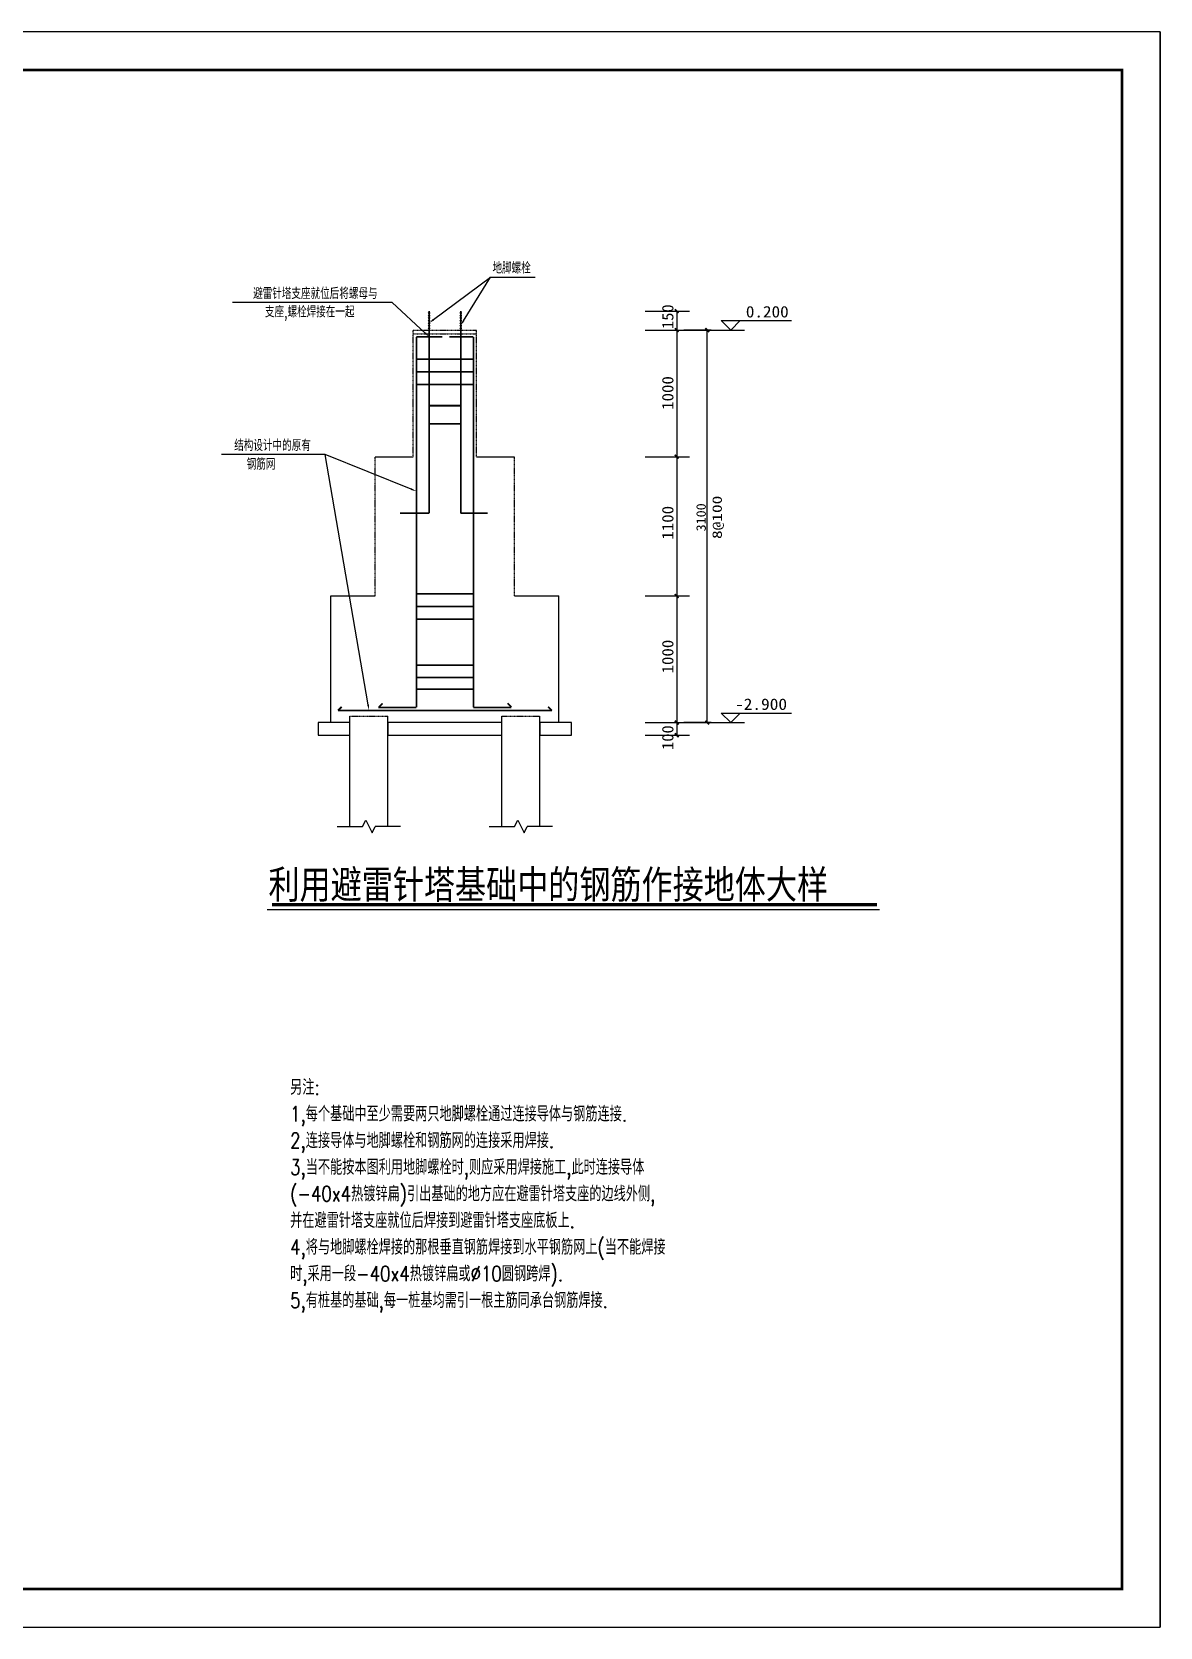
# Model space of a CAD drawing. Header units: millimetres. Extents: x 305 to 121268, y 139 to 42139.
# Drawn here: x 91568 to 121268, y 139 to 42139 of the extents above; entities that cross this region are included whole.
import ezdxf
from ezdxf.enums import TextEntityAlignment as Align

# ---------------------------------------------------------------- set-up
doc = ezdxf.new("R2010")
doc.units = ezdxf.units.MM
doc.header["$MEASUREMENT"] = 0
doc.linetypes.add('2', pattern=[4.999999888241291, 2.999999932944775, -1.999999955296516])
doc.linetypes.add('4', pattern=[4.9999998793005735, 2.999999902149028, -1.999999977151546])
for name, color, linetype in [('2', 1, '2'), ('5', 2, '4'), ('52', 2, 'Continuous'), ('BIAOZHU', 1, 'Continuous'), ('FF-', 1, 'Continuous'), ('FZDIM', 3, 'Continuous'), ('TAB', 7, 'Continuous'), ('尺寸线及数字', 7, 'Continuous'), ('钢筋', 1, 'Continuous')]:
    doc.layers.add(name, color=color, linetype=linetype)
doc.styles.add('IDQSTYLE', font='simplex.shx', dxfattribs={"width": 0.7, "bigfont": 'hzfs1.shx'})
doc.styles.add('STYLE4', font='NSimSun.ttf', dxfattribs={"width": 0.8})

msp = doc.modelspace()

# ---------------------------------------------------------------- linework, layer by layer
at = {"layer": '2'}
for p, q in [((101986.5805695298, 34741.10823886144), (102053.243167186, 34741.10823886144)), ((101986.5805695298, 34674.44106356848), (102053.243167186, 34674.44106356848)), ((101986.5805695298, 34607.77541415441), (102053.243167186, 34607.77541415441)), ((101986.5805695298, 34541.10823886144), (102053.243167186, 34541.10823886144)), ((101986.5805695298, 34474.44106356848), (102053.243167186, 34474.44106356848)), ((102819.9118683579, 34741.10823886144), (102886.5805695298, 34741.10823886144)), ((102819.9118683579, 34674.44106356848), (102886.5805695298, 34674.44106356848)), ((102819.9118683579, 34607.77541415441), (102886.5805695298, 34607.77541415441)), ((102819.9118683579, 34541.10823886144), (102886.5805695298, 34541.10823886144)), ((102819.9118683579, 34474.44106356848), (102886.5805695298, 34474.44106356848)), ((101607.1188996079, 30954.16213290441), (101607.1188996079, 34287.49495761144)), ((101607.1188996079, 34287.49495761144), (103273.7387726548, 34287.49495761144)), ((101607.1188996079, 34187.49495761144), (103273.7387726548, 34187.49495761144)), ((101986.5805695298, 34407.77541415441), (102053.243167186, 34407.77541415441)), ((101986.5805695298, 34341.10823886144), (102053.243167186, 34341.10823886144)), ((102819.9118683579, 34407.77541415441), (102886.5805695298, 34407.77541415441)), ((102819.9118683579, 34341.10823886144), (102886.5805695298, 34341.10823886144)), ((103273.7387726548, 30954.16213290441), (103273.7387726548, 34287.49495761144)), ((100607.1188996079, 27287.4842764591), (100607.1188996079, 30954.16213290441)), ((104273.7876007798, 27287.4842764591), (104273.7876007798, 30954.16213290441))]:
    msp.add_line(p, q, dxfattribs=at)
at = {"layer": '5'}
for p, q in [((99940.46240546729, 24120.81481234777), (100940.450198436, 24120.81481234777)), ((103940.4074738267, 24120.81481234777), (104940.4074738267, 24120.81481234777))]:
    msp.add_line(p, q, dxfattribs=at)
at = {"layer": '52'}
for p, q in [((100607.1188996079, 30954.16213290441), (101607.1188996079, 30954.16213290441)), ((103273.7387726548, 30954.16213290441), (104273.7876007798, 30954.16213290441)), ((99440.44409492041, 23954.14839999426), (99440.44409492041, 27287.4842764591)), ((99440.44409492041, 27287.4842764591), (100607.1188996079, 27287.4842764591)), ((104273.7876007798, 27287.4842764591), (105440.4074738267, 27287.4842764591)), ((105440.4074738267, 23954.14839999426), (105440.4074738267, 27287.4842764591)), ((99940.46240546729, 21214.14290683019), (99940.46240546729, 24120.81481234777)), ((99940.46240546729, 21214.14290683019), (99940.46240546729, 24120.81481234777)), ((100940.450198436, 21214.14290683019), (100940.450198436, 24120.81481234777)), ((100940.450198436, 21214.14290683019), (100940.450198436, 24120.81481234777)), ((103940.4074738267, 21214.14290683019), (103940.4074738267, 24120.81481234777)), ((103940.4074738267, 21214.14290683019), (103940.4074738267, 24120.81481234777)), ((104940.4074738267, 21214.14290683019), (104940.4074738267, 24120.81481234777)), ((104940.4074738267, 21214.14290683019), (104940.4074738267, 24120.81481234777)), ((99607.11279609229, 21214.14290683019), (100273.7814972642, 21214.14290683019)), ((99607.11279609229, 21214.14290683019), (100273.7814972642, 21214.14290683019)), ((100273.7814972642, 21214.14290683019), (100357.1127960923, 21380.81008212316)), ((100273.7814972642, 21214.14290683019), (100357.1127960923, 21380.81008212316)), ((100357.1127960923, 21380.81008212316), (100523.7814972642, 21047.47802035559)), ((100357.1127960923, 21380.81008212316), (100523.7814972642, 21047.47802035559)), ((100523.7814972642, 21047.47802035559), (100607.1127960923, 21214.14290683019)), ((100523.7814972642, 21047.47802035559), (100607.1127960923, 21214.14290683019)), ((101273.7814972642, 21214.14290683019), (100607.1127960923, 21214.14290683019)), ((101273.7814972642, 21214.14290683019), (100607.1127960923, 21214.14290683019)), ((103607.0761749985, 21214.14290683019), (104273.7387726548, 21214.14290683019)), ((103607.0761749985, 21214.14290683019), (104273.7387726548, 21214.14290683019)), ((104273.7387726548, 21214.14290683019), (104357.0761749985, 21380.81008212316)), ((104273.7387726548, 21214.14290683019), (104357.0761749985, 21380.81008212316)), ((104357.0761749985, 21380.81008212316), (104523.7387726548, 21047.47802035559)), ((104357.0761749985, 21380.81008212316), (104523.7387726548, 21047.47802035559)), ((104523.7387726548, 21047.47802035559), (104607.0761749985, 21214.14290683019)), ((104523.7387726548, 21047.47802035559), (104607.0761749985, 21214.14290683019)), ((105273.7387726548, 21214.14290683019), (104607.0761749985, 21214.14290683019)), ((105273.7387726548, 21214.14290683019), (104607.0761749985, 21214.14290683019))]:
    msp.add_line(p, q, dxfattribs=at)
for points in [[(99107.11279609264, 23620.81481234782), (99940.46240546764, 23620.81481234782), (99940.46240546764, 23954.1483999943), (99107.11279609264, 23954.1483999943), (99107.11279609264, 23620.81481234782)], [(100940.4501984364, 23620.81481234782), (103940.407473827, 23620.81481234782), (103940.407473827, 23954.1483999943), (100940.4501984364, 23954.1483999943), (100940.4501984364, 23620.81481234782)], [(104940.407473827, 23620.81481234782), (105773.7387726551, 23620.81481234782), (105773.7387726551, 23954.1483999943), (104940.407473827, 23954.1483999943), (104940.407473827, 23620.81481234782)]]:
    msp.add_lwpolyline(points, dxfattribs=at)
at = {"layer": 'BIAOZHU', "linetype": 'Continuous'}
msp.add_line((97761.98394251158, 19033.46753834805), (113876.7946581685, 19033.46753834805), dxfattribs=at)
at = {"layer": 'BIAOZHU', "linetype": 'Continuous', "const_width": 90}
msp.add_lwpolyline([(97885.83820948601, 19157.23824224565), (113817.5235777184, 19157.23824224565)], dxfattribs=at)
at = {"layer": 'FZDIM', "color": 3, "linetype": 'Continuous'}
for p, q in [((102143.8447439397, 34564.36482225535), (103638.7668316164, 35684.07340043888)), ((102931.8685618628, 34535.51940498741), (103638.7668316164, 35684.07340043888)), ((103638.7668316164, 35684.07340043888), (104018.7668316164, 35684.07340043888)), ((103638.7668316164, 35684.07340043888), (104018.7668316164, 35684.07340043888)), ((104018.7668316164, 35684.07340043888), (104036.7668316164, 35684.07340043888)), ((104018.7668316164, 35684.07340043888), (104814.4837962225, 35684.07340043888)), ((104018.7668316164, 35684.07340043888), (104036.7668316164, 35684.07340043888)), ((100667.6488054309, 35011.46988783596), (96850.81259176775, 35011.46988783596)), ((100667.6488054309, 35011.46988783596), (100649.6488054309, 35011.46988783596)), ((101047.6488054309, 35011.46988783596), (100667.6488054309, 35011.46988783596)), ((101921.6411771917, 34208.94124655952), (101047.6488054309, 35011.46988783596)), ((98909.89914325089, 31011.30982738844), (96558.17115405144, 31011.30982738844)), ((98909.89914325089, 31011.30982738844), (98891.89914325089, 31011.30982738844)), ((98909.89914325089, 31011.30982738844), (98891.89914325089, 31011.30982738844)), ((99289.89914325089, 31011.30982738844), (98909.89914325089, 31011.30982738844)), ((99289.89914325089, 31011.30982738844), (98909.89914325089, 31011.30982738844)), ((101551.3084043755, 30100.65028964778), (99289.89914325089, 31011.30982738844)), ((100420.0357206128, 24418.65827105016), (99289.89914325089, 31011.30982738844))]:
    msp.add_line(p, q, dxfattribs=at)
for points in [[(102158.8320370541, 34544.35529839543), (102128.8574508252, 34584.37434611527), (102023.7876007801, 34474.44106356848)], [(102953.1592270016, 34522.41568116759), (102910.5778967239, 34548.62312880723), (102853.2462189439, 34407.77541415441)], [(101938.5499601316, 34227.35572617451), (101904.7323942518, 34190.52676694452), (102032.1280548817, 34107.48854892008)], [(101560.647035529, 30123.84058865792), (101541.9697732221, 30077.45999063764), (101690.4501984364, 30044.61850272707)], [(100444.6762970632, 24422.88224929258), (100395.3951441624, 24414.43429280773), (100445.3795900673, 24270.81481234782)]]:
    msp.add_solid(points, dxfattribs=at)
at = {"layer": 'TAB'}
for p, q in [((121267.6480661592, 42138.79742520214), (61867.64806615923, 42138.79742520214)), ((121267.6480661592, 138.7974252021461), (121267.6480661592, 42138.79742520214)), ((121267.6480661592, 42138.79742520214), (121267.6480661592, 138.7974252021461)), ((61867.64806615923, 138.7974252021461), (121267.6480661592, 138.7974252021461))]:
    msp.add_line(p, q, dxfattribs=at)
msp.add_lwpolyline([(64367.64806615923, 1138.797425202146, 70, 70, 0), (120267.6480661592, 1138.797425202146, 70, 70, 0), (120267.6480661592, 41138.79742520214, 70, 70, 0), (64367.64806615923, 41138.79742520214, 70, 70, 0)], format="xyseb", close=True, dxfattribs=at)
msp.add_point((120267.6480661592, 41138.79742520214), dxfattribs=at)
at = {"layer": '尺寸线及数字'}
for p, q in [((107713.0807625854, 34787.49495761144), (108876.3986336791, 34787.49495761144)), ((108543.0795418823, 34787.49495761144), (108543.0795418823, 23954.14839999426)), ((107713.0807625854, 34287.49495761144), (108876.3986336791, 34287.49495761144)), ((109447.4801766479, 34287.49495761144), (108732.5082528198, 34287.49495761144)), ((108743.0795418823, 34287.49495761144), (110323.0783211791, 34287.49495761144)), ((109347.4801766479, 23954.14839999426), (109347.4801766479, 34287.49495761144)), ((107713.0807625854, 30954.16213290441), (108876.3986336791, 30954.16213290441)), ((107713.0807625854, 27287.4842764591), (108876.3986336791, 27287.4842764591)), ((107713.0807625854, 23954.14839999426), (109463.0685555541, 23954.14839999426)), ((108543.0795418823, 23954.14839999426), (108543.0795418823, 23620.81481234777)), ((109447.4801766479, 23954.14839999426), (108732.5082528198, 23954.14839999426)), ((108743.0795418823, 23954.14839999426), (110323.0783211791, 23954.14839999426)), ((107713.0807625854, 23620.81481234777), (108876.3986336791, 23620.81481234777))]:
    msp.add_line(p, q, dxfattribs=at)
at = {"layer": '尺寸线及数字', "const_width": 44.9999988079071}
for points in [[(108493.0795418826, 34837.49495761149), (108593.0795418826, 34737.48885409586)], [(108493.0795418826, 34837.49495761149), (108593.0795418826, 34737.48885409586)], [(108493.0795418826, 34337.49495761149), (108593.0795418826, 34237.48885409586)], [(108493.0795418826, 34337.49495761149), (108593.0795418826, 34237.48885409586)], [(109297.4801766482, 34337.49495761149), (109397.4801766482, 34237.48885409586)], [(108493.0795418826, 31004.16213290446), (108593.0795418826, 30904.16213290446)], [(108493.0795418826, 31004.16213290446), (108593.0795418826, 30904.16213290446)], [(108493.0795418826, 27337.48885409586), (108593.0795418826, 27237.48427645914)], [(108493.0795418826, 27337.48885409586), (108593.0795418826, 27237.48427645914)], [(108493.0795418826, 24004.1483999943), (108593.0795418826, 23904.1483999943)], [(108493.0795418826, 24004.1483999943), (108593.0795418826, 23904.1483999943)], [(109297.4801766482, 24004.1483999943), (109397.4801766482, 23904.1483999943)], [(108493.0795418826, 23670.81481234782), (108593.0795418826, 23570.81481234782)]]:
    msp.add_lwpolyline(points, dxfattribs=at)
at = {"layer": '尺寸线及数字'}
for points in [[(110213.0807625857, 34537.49495761149), (109963.0807625857, 34287.49495761149), (109713.0807625857, 34537.49495761149), (111563.0807625857, 34537.49495761149)], [(110213.0807625857, 24204.1483999943), (109963.0807625857, 23954.1483999943), (109713.0807625857, 24204.1483999943), (111563.0807625857, 24204.1483999943)]]:
    msp.add_lwpolyline(points, dxfattribs=at)
at = {"layer": '钢筋', "const_width": 44.9999988079071}
for points in [[(102023.7876007801, 29465.63216464274), (102023.7876007801, 34787.49495761149)], [(102857.1188996083, 29465.63216464274), (102857.1188996083, 34787.49495761149)], [(101690.4501984364, 24354.1483999943), (101690.4501984364, 34107.48854892008)], [(101690.4501984364, 34107.48854892008), (102373.805911327, 34107.48854892008)], [(102555.7089874989, 34107.48854892008), (103190.407473827, 34107.48854892008)], [(103190.407473827, 24354.1483999943), (103190.407473827, 34107.48854892008)], [(101690.4501984364, 33524.16487948649), (103190.407473827, 33524.16487948649)], [(101690.4501984364, 33190.83205477946), (103190.407473827, 33190.83205477946)], [(101690.4501984364, 32857.49465243571), (103190.407473827, 32857.49465243571)], [(102023.7876007801, 32297.49556796305), (102857.1188996083, 32297.49556796305)], [(102023.7876007801, 31817.49526278727), (102857.1188996083, 31817.49526278727)], [(101257.8940460926, 29465.63216464274), (102023.7876007801, 29465.63216464274)], [(102857.1188996083, 29465.63216464274), (103564.5590851551, 29465.63216464274)], [(101690.4501984364, 27344.15847079508), (103190.407473827, 27344.15847079508)], [(101690.4501984364, 27010.82106845133), (103190.407473827, 27010.82106845133)], [(101690.4501984364, 26677.48214022868), (103190.407473827, 26677.48214022868)], [(101690.4501984364, 25467.48152987711), (103190.407473827, 25467.48152987711)], [(101690.4501984364, 25140.81527011149), (103190.407473827, 25140.81527011149)], [(101690.4501984364, 24830.81465975993), (103190.407473827, 24830.81465975993)], [(99623.78149726451, 24270.81481234782), (99723.78149726451, 24370.81481234782)], [(100690.4440949208, 24354.1483999943), (101690.4501984364, 24354.1483999943)], [(100698.0368683583, 24356.34185092204), (100798.0368683583, 24456.34185092204)], [(103190.407473827, 24354.1483999943), (104190.407473827, 24354.1483999943)], [(104188.9365265614, 24362.45223300211), (104088.9365265614, 24462.45223300211)], [(105257.0761749989, 24270.81481234782), (105157.0761749989, 24370.81481234782)], [(99623.78149726451, 24270.81481234782), (105257.0761749989, 24270.81481234782)]]:
    msp.add_lwpolyline(points, dxfattribs=at)

# ---------------------------------------------------------------- texts
at = {"style": 'IDQSTYLE', "width": 0.8}
for s, p in [('另注:', (98365.73695019461, 14152.54916171764)), ('1,每个基础中至少需要两只地脚螺栓通过连接导体与钢筋连接.', (98365.73695019461, 13451.30183100892)), ('2,连接导体与地脚螺栓和钢筋网的连接采用焊接.', (98365.73695019461, 12750.0545003002)), ('3,当不能按本图利用地脚螺栓时,则应采用焊接施工,此时连接导体', (98365.73695019461, 12048.80716959148)), ('(-40x4热镀锌扁)引出基础的地方应在避雷针塔支座的边线外侧,', (98365.73695019461, 11347.55983888276)), ('并在避雷针塔支座就位后焊接到避雷针塔支座底板上.', (98365.73695019461, 10646.31250817404)), ('4,将与地脚螺栓焊接的那根垂直钢筋焊接到水平钢筋网上(当不能焊接', (98365.73695019461, 9945.065177465323)), ('时,采用一段-40x4热镀锌扁或%%c10圆钢跨焊).', (98365.73695019461, 9243.817846756603)), ('5,有桩基的基础,每一桩基均需引一根主筋同承台钢筋焊接.', (98365.73695019461, 8542.570516047883))]:
    msp.add_text(s, height=400, dxfattribs=at).set_placement(p)
at = {"layer": 'FF-', "style": 'STYLE4', "width": 0.8}
msp.add_text('利用避雷针塔基础中的钢筋作接地体大样', height=750, dxfattribs=at).set_placement((97795.99747164616, 19315.76659731608))
at = {"layer": 'FZDIM', "color": 3, "linetype": 'Continuous', "style": 'IDQSTYLE', "width": 0.7}
msp.add_text('地脚螺栓', height=300, dxfattribs=at).set_placement((103691.7366521135, 35686.57340043888), align=Align.BOTTOM_LEFT)
for s, p in [('避雷针塔支座就位后将螺母与', (100667.6488054309, 35013.96988783596)), ('支座,螺栓焊接在一起', (100059.7590829495, 34531.04803171154)), ('结构设计中的原有', (98909.89914325089, 31013.80982738844)), ('钢筋网', (97978.37993564515, 30519.99692053394))]:
    msp.add_text(s, height=300, dxfattribs=at).set_placement(p, align=Align.BOTTOM_RIGHT)
at = {"layer": '尺寸线及数字'}
for s, height, width, p, p2 in [('150', 300, 0.9969224196213943, (108455.079053601, 34317.49526278723), (108455.079053601, 34965.49483554113)), ('1000', 300, 1.044704661649816, (108455.079053601, 32187.49495761144), (108455.079053601, 33075.49392001379)), ('8@100', 249.9999761581421, 1.189564693948447, (109730.811475476, 28787.49190585363), (109730.811475476, 29927.49129550207)), ('1100', 300, 1.110000610351562, (108455.079053601, 28770.82778231848), (108455.079053601, 29658.82827059973)), ('3100', 249.9999761581421, 0.9866659469603807, (109307.4777352416, 28987.49190585363), (109307.4777352416, 29727.49129550207)), ('1000', 300, 1.044704661649816, (108455.079053601, 25247.48183505285), (108455.079053601, 26135.48079745519)), ('100', 300.0000238418579, 1.079999202092552, (108455.079053601, 23234.14794223059), (108455.079053601, 23882.14751498449))]:
    msp.add_text(s, height=height, rotation=90, dxfattribs=dict(at, width=width)).set_placement(p, p2, align=Align.FIT)
for s, width, p, p2 in [('0.200', 1.074288504464286, (110362.4154793823, 34621.49611727941), (111490.4184090698, 34621.49611727941)), ('-2.900', 0.977142333984375, (110079.0841805541, 24288.14803378332), (111447.0834481323, 24288.14803378332))]:
    msp.add_text(s, height=300, dxfattribs=dict(at, width=width)).set_placement(p, p2, align=Align.FIT)

doc.saveas('drawing.dxf')
